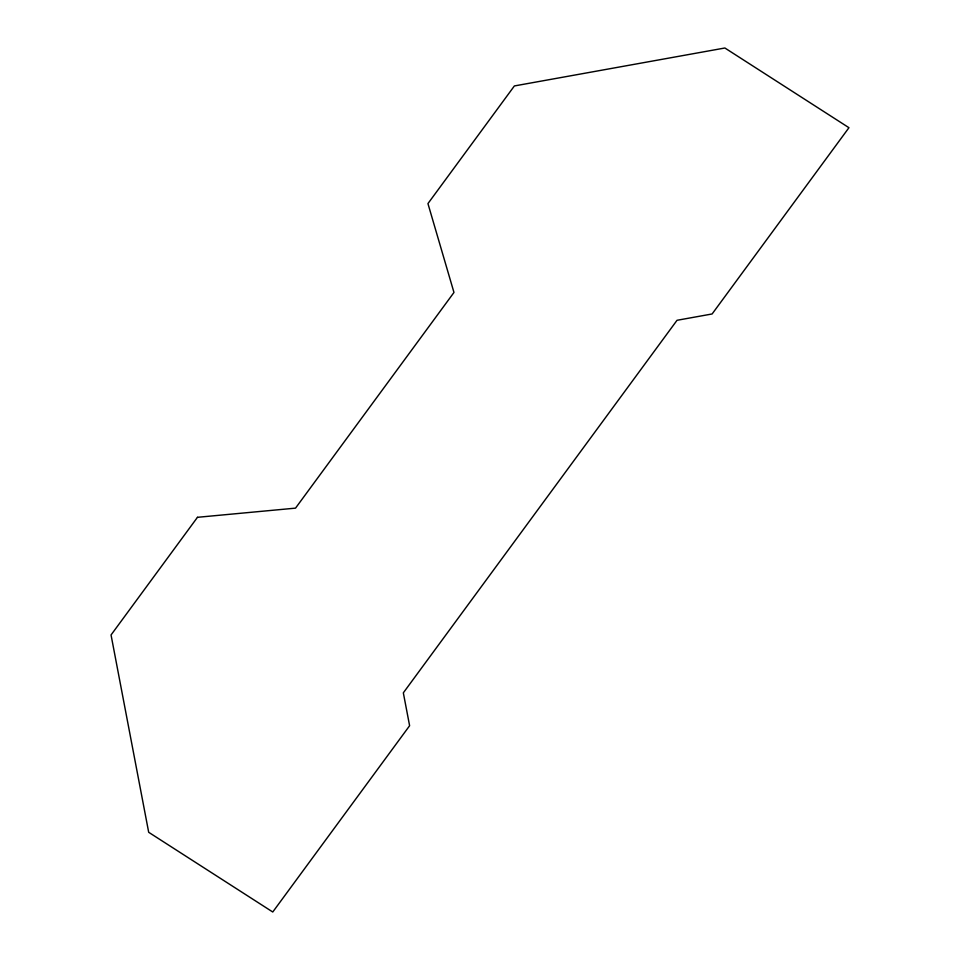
<?xml version="1.0" encoding="UTF-8"?>
<svg xmlns="http://www.w3.org/2000/svg" width="960" height="960" viewBox="0 0 960 960"><rect width="100%" height="100%" fill="white"/><g stroke="black" fill="none" stroke-linecap="round" stroke-linejoin="round"><path stroke-width="1.44" d="M197.472 517.308L111.048 634.956L148.692 832.296L272.76 912L409.608 725.724L403.332 692.832L677.028 320.292L712.116 313.968L848.952 127.704L724.884 48L514.38 85.944L427.944 203.592L453.972 292.464L295.524 508.14L197.472 517.308"/></g></svg>
